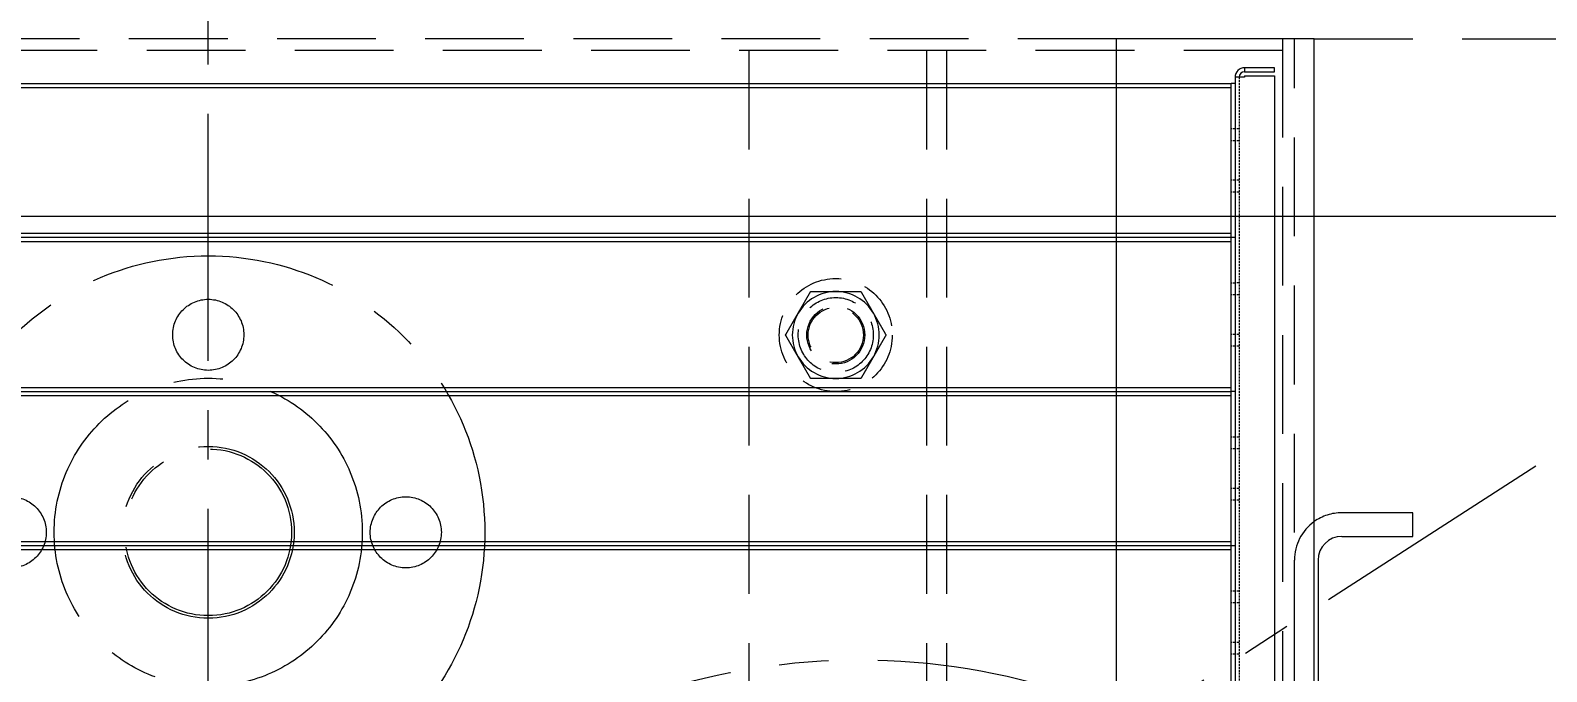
# Model space of a CAD drawing. Header units: millimetres. Extents: x -46397 to 283259, y -8690 to 23983.
# Drawn here: x 188072.4 to 188456.3, y -1270 to -1107.7 of the extents above; entities that cross this region are included whole.
import ezdxf
from ezdxf import colors
from ezdxf.entities.mleader import LeaderData, LeaderLine
from ezdxf.math import Vec2, Vec3

# ---------------------------------------------------------------- set-up
doc = ezdxf.new("R2010")
doc.units = ezdxf.units.MM
for name, pattern in [('CENTER', [2, 1.25, -0.25, 0.25, -0.25]), ('HIDDEN', [0.375, 0.25, -0.125]), ('HIDDENX2', [0.75, 0.5, -0.25])]:
    doc.linetypes.add(name, pattern=pattern)
doc.layers.get('Defpoints').update_dxf_attribs({"lineweight": 0})
for name, color, linetype, lineweight in [('4.KICH THUOC', 3, 'Continuous', 9), ('CHUAN DUONG TAM', 1, 'CENTER', 0), ('CHUAN NET KHUAT', 4, 'HIDDEN', 0), ('mDƯỜNG TÂM', 8, 'CENTER', 0)]:
    doc.layers.add(name, color=color, linetype=linetype, lineweight=lineweight)
doc.layers.add('DIM', color=8, linetype='Continuous')
doc.styles.add('GHI CHÚ 1', font='isocp_IV25.ttf', dxfattribs={"width": 0.8})
doc.styles.get("Standard").update_dxf_attribs({"font": 'isocp.shx', "width": 0.8})
doc.dimstyles.new('1-30SCALE$2', dxfattribs={"dimtxt": 75, "dimasz": 75, "dimexe": 37.5, "dimexo": 30, "dimgap": 30, "dimtad": 1, "dimtoh": 1, "dimdec": 0, "dimdsep": 46, "dimtxsty": 'GHI CHÚ 1', "dimcen": 0.09, "dimclrd": 256, "dimclre": 256, "dimclrt": 2, "dimadec": 0, "dimazin": 0, "dimtfac": 1, "dimtdec": 0, "dimtofl": 0, "dimtmove": 0, "dimatfit": 3, "dimfxl": 1, "dimlwd": 0, "dimlwe": 0, "dimarcsym": 0})

# ---------------------------------------------------------------- blocks, each defined once
blk = doc.blocks.new('A$C5f191858')
at = {"color": 150, "linetype": 'Continuous', "lineweight": 0, "ltscale": 10}
for p, q in [((-282.3334846116704, 438.4079284001054), (-282.3334846116704, -433.7409591765754)), ((-201.3334846116704, 307.3382636000642), (-207.3334846116704, 307.3382636000642)), ((-207.3334846116704, 307.3382636000642), (-207.3334846116704, 289.333484611805)), ((-201.3334846116704, 289.333484611805), (-201.3334846116704, 307.3382636000642)), ((322.6665153883296, 282.333484611856), (-327.3334846116704, 282.333484611856)), ((-327.3334846116704, 282.333484611856), (-327.3334846116704, 232.333484611856)), ((-195.3334846116923, 283.3334846118123), (190.6665153883514, 283.3334846118049)), ((322.6665153883296, 232.333484611856), (-327.3334846116704, 232.333484611856))]:
    blk.add_line(p, q, dxfattribs=at)
at = {"color": 1, "linetype": 'HIDDENX2', "lineweight": 0, "ltscale": 10}
blk.add_line((-327.3334846116704, 274.3334846127873), (-324.3334846126018, 274.3334846127873), dxfattribs=at)
at = {"color": 150, "linetype": 'Continuous', "lineweight": 0, "ltscale": 10}
blk.add_arc((-195.3334846116704, 289.333484611805), 6.000000000000796, 180, 270, dxfattribs=at)
at = {"layer": 'CHUAN NET KHUAT', "ltscale": 100}
for p, q in [((-327.3334846116704, 282.333484611856), (-327.3334846116704, 505.1781710984687)), ((322.6665153883296, 277.333484611856), (-327.3334846116704, 277.333484611856)), ((190.6665153883514, 277.3334846118267), (-195.3334846116923, 277.3334846118851)), ((-327.3334846116704, 274.3334846127873), (322.6665153883296, 274.3334846127873)), ((-324.3334846126018, 274.3334846127873), (-324.3334846126018, -269.6665153890754)), ((-327.3334846116704, 232.333484611856), (-327.3334846116704, -227.666515388144)), ((-324.3334846126018, 189.2494097563067), (319.6665153892609, 189.2494097563067)), ((-324.3334846126018, 184.2494097563067), (319.6665153892609, 184.2494097563067)), ((-324.3334846126018, 139.2494097563067), (319.6665153892609, 139.2494097563067))]:
    blk.add_line(p, q, dxfattribs=at)
at = {"layer": 'CHUAN NET KHUAT', "ltscale": 50}
for centre, radius in [((-252.3351251867862, 161.2534846116905), 14.30000000004006), ((-252.3351251867716, 161.2534846117123), 9.499999999997272), ((-252.3351251867716, 161.2534846116614), 7.333333333353879), ((-252.3351251867716, 161.2534846117087), 6.999999999997272)]:
    blk.add_circle(centre, radius, dxfattribs=at)
for centre, radius, start, end in [((-195.3334846115861, 289.3334846118241), 12.00000000008541, 180.0000000000912, 215.6853347120375), ((-195.3334846116638, 289.333484611829), 12.00000000002036, 215.6853347122535, 269.999999999987), ((-252.335125186808, 161.2534846116905), 10.99999999999353, 119.9999999999582, 180.0000000002084), ((-252.3351251867716, 161.2534846116032), 11.00000000008734, 60.0000000000418, 119.9999999999582), ((-252.3351251867352, 161.2534846116905), 10.99999999999272, 359.9999999997916, 60.0000000000418), ((-252.335125186808, 161.2534846116323), 10.99999999999272, 179.9999999997916, 240.0000000000418), ((-252.3351251867352, 161.2534846116323), 10.99999999999353, 299.9999999999582, 2.08440831604393e-10), ((-252.3351251867716, 161.2534846117196), 11.00000000008734, 240.0000000000418, 299.9999999999582)]:
    blk.add_arc(centre, radius, start, end, dxfattribs=at)
for points, weights in [([(-257.8351251867934, 170.7797640533245), (-255.2825663035256, 172.2534846116614), (-252.3351251867716, 173.9551905338594)], [1, 1.037991566471409, 1.000070750320204]), ([(-252.3351251867716, 173.9551905338594), (-249.387684070025, 172.253484611665), (-246.8351251867643, 170.7797640533245)], [1.000070750320204, 1.037991566471407, 1]), ([(-263.3351251868007, 167.6043375727604), (-260.3876840700541, 169.3060434949548), (-257.8351251867934, 170.7797640533245)], [1.000070750320205, 1.037991566471373, 1]), ([(-246.8351251867643, 170.7797640533245), (-244.2825663034891, 169.3060434949621), (-241.3351251867498, 167.6043375727604)], [1, 1.037991566471377, 1.000070750320205]), ([(-263.3351251868007, 161.2534846116614), (-263.3351251868007, 164.2009257284262), (-263.3351251868007, 167.6043375727604)], [1, 1.037991566471644, 1.000070750320206]), ([(-241.3351251867498, 167.6043375727604), (-241.3351251867498, 164.2009257284262), (-241.3351251867498, 161.2534846116614)], [1.000070750320206, 1.037991566471644, 1]), ([(-263.3351251868007, 154.9026316505333), (-263.3351251868007, 158.3060434949257), (-263.3351251868007, 161.2534846116614)], [1.000070750320205, 1.037991566471644, 1]), ([(-241.3351251867498, 161.2534846116614), (-241.3351251867498, 158.3060434949257), (-241.3351251867498, 154.9026316505333)], [1, 1.037991566471644, 1.000070750320205]), ([(-257.8351251867934, 151.7272051699401), (-260.3876840700541, 153.2009257284226), (-263.335125186808, 154.9026316505333)], [1, 1.037991566471576, 1.000070750320204]), ([(-241.3351251867498, 154.9026316505333), (-244.2825663034891, 153.200925728419), (-246.8351251867643, 151.7272051699401)], [1.000070750320204, 1.037991566471579, 1]), ([(-252.3351251867789, 148.5517786894925), (-255.2825663035255, 150.2534846116359), (-257.8351251867934, 151.7272051699401)], [1.000070750320202, 1.037991566471503, 1]), ([(-246.8351251867643, 151.7272051699401), (-249.387684070025, 150.2534846116287), (-252.3351251867789, 148.5517786894925)], [1, 1.037991566471468, 1.000070750320202])]:
    blk.add_rational_spline(points, weights, degree=2, dxfattribs=at)
blk = doc.blocks.new('A$Cd06b7b12')
at = {"color": 2, "linetype": 'Continuous', "lineweight": 0}
for p, q in [((-320.0034846117526, 272.3334846186631), (-320.0034846117526, 264.7334846186558)), ((-319.0034846117163, 272.3334846186631), (-320.0034846117526, 272.3334846186631)), ((-319.0034846117126, 264.7334846186558), (-319.0034846117126, 272.3334846186631)), ((-317.9549564743286, 264.7334846116026), (-317.9549564743286, 272.3334846116026)), ((-317.9549564743286, 272.3334846115887), (-2.052012748147092, 272.3334846258025)), ((-320.0034846117526, 264.7334846186558), (-319.0034846117163, 264.7334846186558)), ((-317.9549564743323, 264.7334846116026), (-317.6034846121368, 264.7334846116026)), ((-317.603484611733, 264.7334846116026), (-317.603484611733, 262.3334846116026)), ((-317.6034846117294, 262.3334846116045), (-315.9999999999348, 262.3334846116767)), ((-315.9999999999321, 262.3334846117036), (-276.9999999999357, 262.3334846117036)), ((-315.9999999999321, 262.3334846117036), (-315.9999999999321, 261.3334846117036)), ((-276.9999999999321, 261.3334846117036), (-315.9999999999284, 261.3334846117036)), ((-315.9999999999321, -256.6665153882964), (-315.999999999932, 261.3334846117017)), ((-314.9999999999321, -256.6665153882964), (-314.999999999932, 261.3334846117017)), ((-277.9999999999357, 261.3334846117017), (-277.9999999999358, -256.6665153882965)), ((-276.9999999999348, 262.3334846134314), (-237.9999999999348, 262.3334846151862)), ((-276.9999999999321, 262.3334846117036), (-276.9999999999321, 261.3334846117036)), ((-237.999999999932, 261.3334846117044), (-276.9999999999284, 261.3334846117044)), ((-276.9999999999357, 261.3334846117017), (-276.9999999999358, -256.6665153882965)), ((-275.9999999999321, -256.6665153882956), (-275.999999999932, 261.3334846117026)), ((-238.9999999999357, 261.3334846117026), (-238.9999999999358, -256.6665153882956)), ((-237.9999999999321, 262.3334846117035), (-198.9999999999357, 262.3334846117035)), ((-237.9999999999321, 262.3334846117035), (-237.9999999999321, 261.3334846117035)), ((-198.9999999999321, 261.3334846117035), (-237.9999999999284, 261.3334846117035)), ((-237.9999999999321, -256.6665153882965), (-237.999999999932, 261.3334846117017)), ((-236.9999999999321, -256.6665153882965), (-236.999999999932, 261.3334846117017)), ((-199.9999999999357, 261.3334846117017), (-199.9999999999358, -256.6665153882965)), ((-198.9999999999348, 262.333484616941), (-160.0034846108286, 262.3334846186955)), ((-198.9999999999321, 262.3334846117035), (-198.9999999999321, 261.3334846117035)), ((-159.999999999932, 261.3334846117044), (-198.9999999999284, 261.3334846117044)), ((-198.9999999999357, 261.3334846117017), (-198.9999999999358, -256.6665153882965)), ((-197.999999999932, -256.6665153882956), (-197.9999999999319, 261.3334846117026))]:
    blk.add_line(p, q, dxfattribs=at)
at = {"color": 4, "linetype": 'HIDDENX2', "lineweight": 0}
for p, q in [((-317.6034846117294, 263.3334846116055), (-160.0034846108286, 263.3334846186965)), ((-304.503484611709, 263.3334846178632), (-304.503484611709, 262.3334846178632)), ((-304.4999999999293, 262.3334846117028), (-304.4999999999293, 261.3334846117037)), ((-301.503484611709, 263.3334846179308), (-301.503484611709, 262.3334846179307)), ((-301.4999999999293, 262.3334846117028), (-301.4999999999293, 261.3334846117037)), ((-291.503484611709, 263.3334846178632), (-291.503484611709, 262.3334846178632)), ((-291.4999999999293, 262.3334846117028), (-291.4999999999293, 261.3334846117037)), ((-288.503484611709, 263.3334846179308), (-288.503484611709, 262.3334846179307)), ((-288.4999999999293, 262.3334846117028), (-288.4999999999293, 261.3334846117037)), ((-265.503484611709, 263.3334846178633), (-265.503484611709, 262.3334846178632)), ((-265.4999999999293, 262.3334846117038), (-265.4999999999293, 261.3334846117047)), ((-262.503484611709, 263.3334846179308), (-262.503484611709, 262.3334846179308)), ((-262.4999999999293, 262.3334846117038), (-262.4999999999293, 261.3334846117047)), ((-252.503484611709, 263.3334846178633), (-252.503484611709, 262.3334846178632)), ((-252.4999999999293, 262.3334846117038), (-252.4999999999293, 261.3334846117047)), ((-249.503484611709, 263.3334846179308), (-249.503484611709, 262.3334846179308)), ((-249.4999999999293, 262.3334846117038), (-249.4999999999293, 261.3334846117047)), ((-226.503484611709, 263.3334846178633), (-226.503484611709, 262.3334846178632)), ((-226.4999999999293, 262.3334846117028), (-226.4999999999293, 261.3334846117037)), ((-223.503484611709, 263.3334846179308), (-223.503484611709, 262.3334846179308)), ((-223.4999999999293, 262.3334846117028), (-223.4999999999293, 261.3334846117037)), ((-213.503484611709, 263.3334846178633), (-213.503484611709, 262.3334846178633)), ((-213.4999999999293, 262.3334846117028), (-213.4999999999293, 261.3334846117037)), ((-210.503484611709, 263.3334846179308), (-210.503484611709, 262.3334846179308)), ((-210.4999999999293, 262.3334846117028), (-210.4999999999293, 261.3334846117037)), ((-187.503484611709, 263.3334846178633), (-187.503484611709, 262.3334846178633)), ((-187.4999999999293, 262.3334846117038), (-187.4999999999293, 261.3334846117047)), ((-184.503484611709, 263.3334846179309), (-184.503484611709, 262.3334846179308)), ((-184.4999999999293, 262.3334846117038), (-184.4999999999293, 261.3334846117047)), ((-174.503484611709, 263.3334846178633), (-174.503484611709, 262.3334846178633)), ((-174.4999999999293, 262.3334846117038), (-174.4999999999293, 261.3334846117047)), ((-171.503484611709, 263.3334846179309), (-171.503484611709, 262.3334846179308)), ((-171.4999999999293, 262.3334846117038), (-171.4999999999293, 261.3334846117047))]:
    blk.add_line(p, q, dxfattribs=at)
at = {"color": 2, "linetype": 'Continuous', "lineweight": 0}
for centre, radius, start, end in [((-317.6034846117912, 264.7334846257086), 2.399999999999568, 179.9999999996925, 270.0000000000869), ((-317.6034846117876, 264.7334846257106), 1.400000000001581, 180.0000000000642, 270)]:
    blk.add_arc(centre, radius, start, end, dxfattribs=at)
blk = doc.blocks.new('hhg')
at = {"layer": 'mDƯỜNG TÂM', "color": 8, "ltscale": 50}
blk.add_line((-5.724845686927438e-05, 605.9999999999918), (5.724834045395255e-05, -605.9999999999973), dxfattribs=at)
for centre, radius in [((-5.724845686927438e-05, -7.275957614183426e-12), 605.9999999999991), ((0, 0), 605), ((-5.724845686927438e-05, -7.275957614183426e-12), 600), ((0, 0), 599.9999999999991), ((0.08274108968907967, 200.0515233459303), 70), ((0.08274108968907967, 250.0515233459303), 9), ((0.08274108968907967, 200.0515233459303), 39), ((0.08274108968907967, 200.0515233459303), 21.75), ((0.08274108965997584, 200.0515233459303), 21.09999999999854), ((-49.91725891031092, 200.051523345923), 9), ((50.08274108968908, 200.0515233459375), 9)]:
    blk.add_circle(centre, radius, dxfattribs=at)
for centre, radius, start, end in [((-5.820766091346741e-11, 0), 606, 270.0000000216779, 90), ((165.0014942112612, -2.333484611677477), 170.000000000001, 0, 145.304878853987)]:
    blk.add_arc(centre, radius, start, end, dxfattribs=at)
blk = doc.blocks.new('*D1037')
at = {"layer": 'Defpoints', "color": 0, "transparency": 16777216}
for p in [(188117.3949025419, -828.7964043137472, -1.499105149169903), (188583.8158949883, -840.1333863764303), (188589.9914946592, -1129.797117404887, -1.499105149170271), (187644.8014133433, -1739.795691222695, -1.499105149170271), (188117.3950170387, -2040.796404313747, -1.499105149169903)]:
    blk.add_point(p, dxfattribs=at)
at = {"layer": 'DIM', "linetype": 'Continuous', "lineweight": 0, "transparency": 16777216}
for p, q in [((188117.3949011248, -813.7964043137617), (188117.3948869771, -664.036996171184)), ((188602.5947383643, -1121.663345333465), (188765.0003472832, -1016.851422547945))]:
    blk.add_line(p, q, dxfattribs=at)
blk.add_arc((188117.3949597903, -1434.797368634681), 755.7603724635081, 35.49069878971708, 87.34634480396939, dxfattribs=at)
at = {"layer": 'DIM', "transparency": 16777216}
for points in [[(188152.2504309947, -685.679204222688), (188152.5205772492, -674.0156656467589), (188117.3948883942, -679.0369961711694)], [(188737.5691475544, -992.7491976914316), (188727.9157407682, -999.3007508303417), (188752.3971035781, -1024.985194619367)]]:
    blk.add_solid(points, dxfattribs=at)
at = {"layer": 'DIM', "color": 2, "transparency": 16777216, "insert": (188496.0761396392, -739.7124133403704), "char_height": 40, "attachment_point": 5, "rotation": 331.4185217968415, "style": 'GHI CHÚ 1'}
blk.add_mtext('57°', dxfattribs=at)

msp = doc.modelspace()

# ---------------------------------------------------------------- linework, layer by layer
at = {"layer": 'CHUAN DUONG TAM', "ltscale": 50}
msp.add_line((187644.8014133433, -1739.795691222699, -1.499105149170271), (188589.9914946592, -1129.797117404892, -1.499105149170271), dxfattribs=at)

# ---------------------------------------------------------------- block references
msp.add_blockref('hhg', (188117.3949597903, -1434.796404313744, -1.499105149169903))
at = {"rotation": 270}
for name in ['A$C5f191858', 'A$Cd06b7b12']:
    msp.add_blockref(name, (188115.0629693895, -1437.129888925466, -1.499105149170271), dxfattribs=at)

# ---------------------------------------------------------------- dimensions: what is measured, and where the dimension line sits
at = {"layer": 'DIM'}
dim = msp.add_angular_dim_2l(base=(188583.8158949883, -840.1333863764303), line1=((187644.8014133433, -1739.795691222699, -1.499105149170271), (188589.9914946592, -1129.797117404892, -1.499105149170271)), line2=((188117.3949025418, -828.7964043137526, -1.499105149169903), (188117.3950170386, -2040.796404313742, -1.499105149169903)), dimstyle='1-30SCALE$2', override={"dimtxt": 40, "dimasz": 35, "dimexe": 15, "dimexo": 15, "dimgap": 15, "dimtmove": 1}, dxfattribs=at)
dim.commit()
dim.dimension.update_dxf_attribs({"geometry": '*D1037', "text_midpoint": (188496.0761396392, -739.7124133403704)})

# ---------------------------------------------------------------- leaders
at = {"layer": '4.KICH THUOC', "color": 1, "ltscale": 5}
ml = msp.add_multileader_mtext('Standard', dxfattribs=at)
ml.set_content('{\\Fisocp|c0;PP2}', color=1)
ml.set_leader_properties(color=3, lineweight=9)
ml.build(insert=Vec2(0, 0))
ml.multileader.update_dxf_attribs({"has_dogleg": 0, "text_left_attachment_type": 5, "text_right_attachment_type": 6, "dogleg_length": 0.125, "arrow_head_size": 3, "scale": 300})
ctx = ml.context
ctx.base_point, ctx.scale, ctx.char_height, ctx.arrow_head_size, ctx.landing_gap_size, ctx.plane_origin, ctx.plane_x_axis, ctx.plane_y_axis = Vec3(185568.3990178569, -1243.491165937652, -5.383298536812974), 300, 5.4, 3, 2.858661874741312, Vec3(185634.0300696515, -1240.868020000431, -5.383298536812974), Vec3(1, -2.449293598294706e-16), Vec3(2.449293598294706e-16, 1)
ctx.left_attachment, ctx.right_attachment = 5, 6
notes = []
notes.append((ctx, [(1, (1, 1, 0), (185563.634581399, -1243.491165937652, -5.383298536812974), (1, -2.449293598294707e-16), 4.764436457902187, [(0, [(185536.208150347, -1267.814758072607, -5.383298536812974)], 0, [])])]))
ctx.mtext.insert, ctx.mtext.text_direction, ctx.mtext.width, ctx.mtext.flow_direction = Vec3(185571.2576797316, -1237.010102945525, -5.383298536812974), Vec3(1, -2.449293598294706e-16), 14.33545742873594, 5
ml = msp.add_multileader_mtext('Standard', dxfattribs=at)
ml.set_content('{\\Fisocp|c0;PP3}', color=1)
ml.set_leader_properties(color=3, lineweight=9)
ml.build(insert=Vec2(0, 0))
ml.multileader.update_dxf_attribs({"has_dogleg": 0, "text_left_attachment_type": 5, "text_right_attachment_type": 6, "dogleg_length": 0.125, "arrow_head_size": 3, "scale": 300})
ctx = ml.context
ctx.base_point, ctx.scale, ctx.char_height, ctx.arrow_head_size, ctx.landing_gap_size, ctx.plane_origin, ctx.plane_x_axis, ctx.plane_y_axis = Vec3(185588.6718639852, -1260.060946189536, -3.291796024191569), 300, 5.4, 3, 2.858661874741312, Vec3(185731.325847963, -1270.251988912176, -3.291796024191569), Vec3(1, -2.449293598294706e-16), Vec3(2.449293598294706e-16, 1)
ctx.left_attachment, ctx.right_attachment = 5, 6
notes.append((ctx, [(1, (1, 1, 0), (185583.9074275274, -1260.060946189536, -3.291796024191569), (1, -2.449293598294707e-16), 4.764436457902187, [(0, [(185551.7215853846, -1281.400938298175, -3.291796024191569), (185551.7215853846, -1294.394512505707, -3.291796024191569)], 0, [])])]))
ctx.mtext.insert, ctx.mtext.text_direction, ctx.mtext.width, ctx.mtext.flow_direction = Vec3(185591.53052586, -1253.580946189526, -3.291796024191569), Vec3(1, -2.449293598294706e-16), 14.33545742873594, 5
for ctx, leaders in notes:
    for number, flags, end, landing, length, lines in leaders:
        leader = LeaderData()
        leader.index, (leader.has_last_leader_line, leader.has_dogleg_vector, leader.attachment_direction) = number, flags
        leader.last_leader_point, leader.dogleg_vector, leader.dogleg_length = Vec3(end), Vec3(landing), length
        for number, points, colour, breaks in lines:
            line = LeaderLine()
            line.index, line.vertices, line.color, line.breaks = number, Vec3.list(points), colors.encode_raw_color(colour), breaks
            leader.lines.append(line)
        ctx.leaders.append(leader)

doc.saveas('drawing.dxf')
